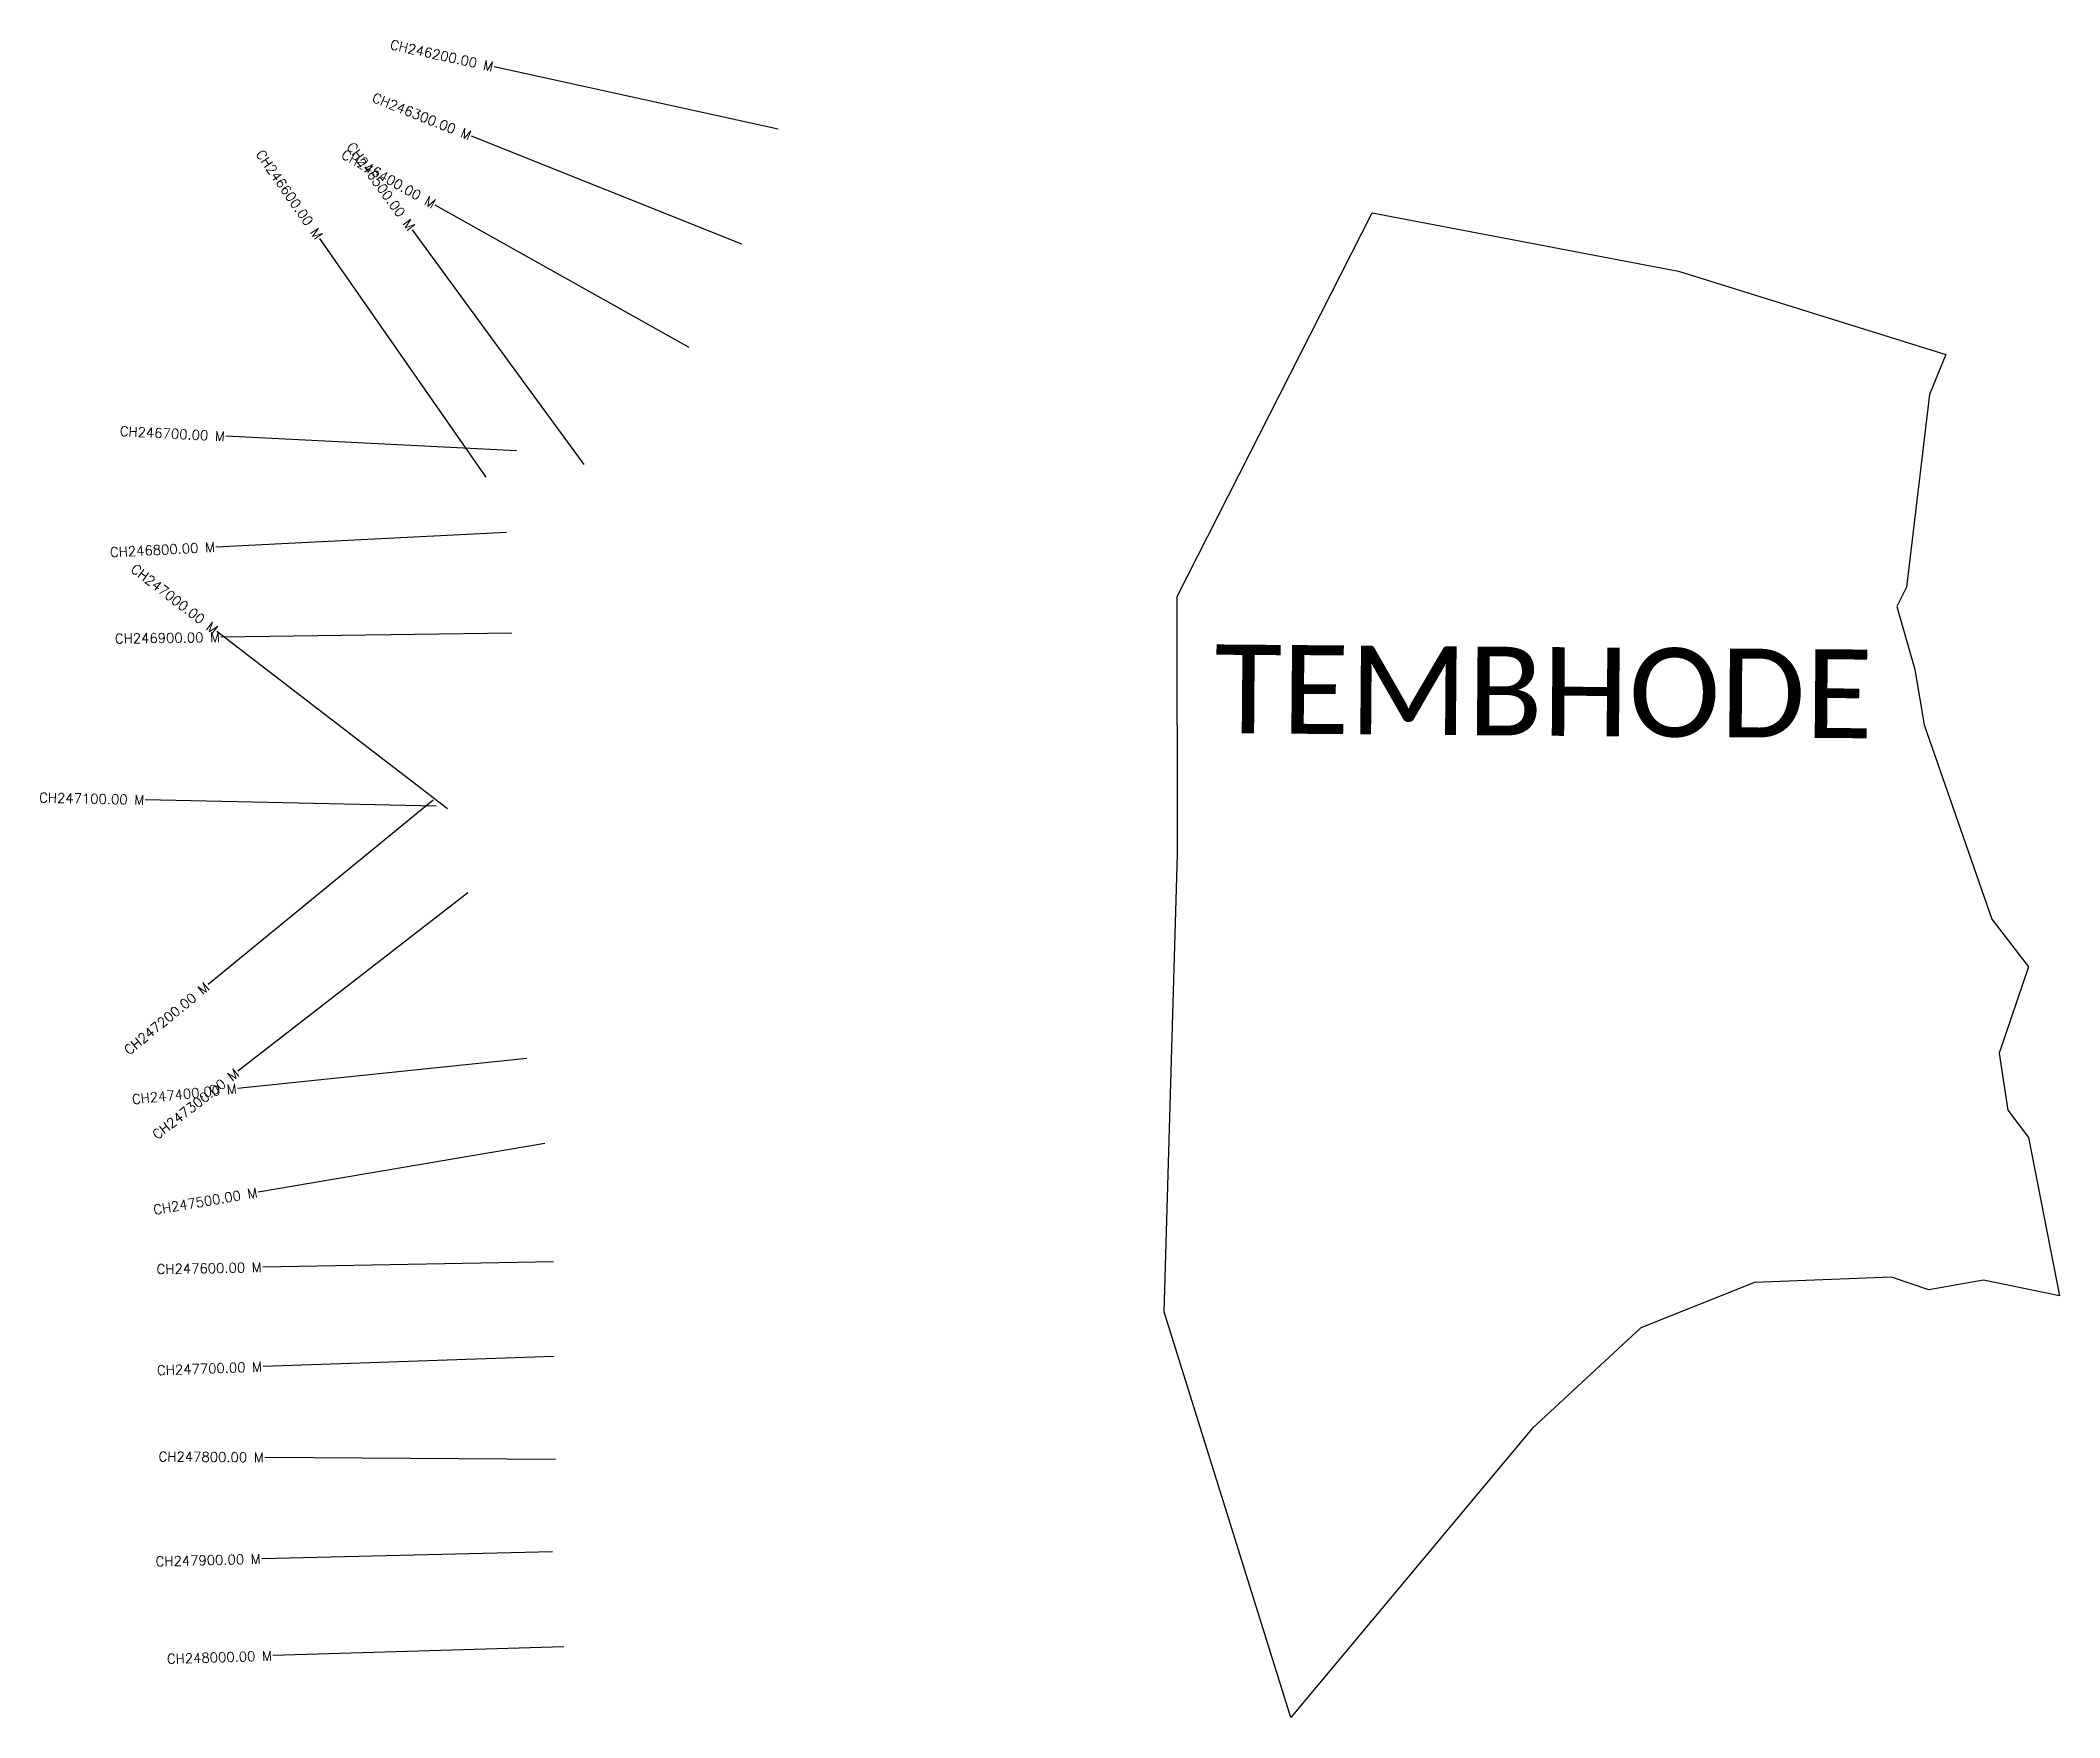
# Model space of a CAD drawing. Header units: metres. Extents: x 278110 to 286019, y 2025296 to 2046324.
# Drawn here: x 278110 to 280192, y 2044595 to 2046324 of the extents above; entities outside this region: 1.
import ezdxf
from ezdxf.enums import TextEntityAlignment as Align

# ---------------------------------------------------------------- set-up
doc = ezdxf.new("R2010")
doc.units = ezdxf.units.M
for name, color, linetype in [('CS', 134, 'Continuous'), ('CSMark', 6, 'Continuous'), ('village', 3, 'Continuous'), ('VILLAGE NAME', 250, 'Continuous')]:
    doc.layers.add(name, color=color, linetype=linetype)
doc.styles.get("Standard").update_dxf_attribs({"font": 'simplex.shx'})

msp = doc.modelspace()

# ---------------------------------------------------------------- linework, layer by layer
at = {"layer": 'CS'}
for p, q in [((278870.7, 2046232.9), (278577.6, 2046297)), ((278833, 2046114.4), (278554.4, 2046225.6)), ((278778.7, 2046007.9), (278517, 2046154.6)), ((278670.4, 2045887), (278493.5, 2046129.2)), ((278569.4, 2045874), (278398, 2046120.2)), ((278600.7, 2045901.3), (278301, 2045916.2)), ((278590.4, 2045817), (278290.8, 2045802)), ((278529.6, 2045532), (278291.8, 2045714.8)), ((278595.9, 2045713.3), (278296, 2045709.1)), ((278517.8, 2045534.7), (278217.9, 2045541.3)), ((278514.9, 2045540.9), (278282.7, 2045350.8)), ((278550.5, 2045445.5), (278313.5, 2045261.6)), ((278611.5, 2045274.6), (278313.1, 2045243.7)), ((278630, 2045186.9), (278334.3, 2045136.7)), ((278638.9, 2045065), (278339, 2045059.4)), ((278639.2, 2044967.4), (278339.4, 2044957)), ((278641.1, 2044861.1), (278341.1, 2044863.3)), ((278637.9, 2044766), (278338, 2044758.7)), ((278649.5, 2044668.1), (278349.6, 2044659))]:
    msp.add_line(p, q, dxfattribs=at)
at = {"layer": 'village', "color": 3, "true_color": 0x00ff00}
msp.add_polyline3d([(280138.5, 2045221.3, 0), (280159.9, 2045193.1, 0), (280191.9, 2045030, 0), (280113.6, 2045046.1, 0), (280057, 2045036, 0), (280018.5, 2045049.1, 0), (279877.2, 2045043.7, 0), (279760, 2044996.8, 0), (279648.2, 2044893, 0), (279399.2, 2044595, 0), (279268.7, 2045013.6, 0), (279282.4, 2045485.5, 0), (279281.9, 2045751, 0), (279483.2, 2046146.5, 0), (279799, 2046086.3, 0), (280074.7, 2046000.6, 0), (280057.9, 2045959.3, 0), (280033.9, 2045760.8, 0), (280024, 2045740.6, 0), (280042.6, 2045675.9, 0), (280052.1, 2045618.7, 0), (280122, 2045418.2, 0), (280159.8, 2045369.1, 0), (280129.6, 2045280.1, 0)], close=True, dxfattribs=at)

# ---------------------------------------------------------------- texts
at = {"layer": 'CSMark'}
for s, rotation, p in [('CH246200.00 M', 347.6697, (278576.7, 2046297.2)), ('CH246300.00 M', 338.2345, (278553.4, 2046226)), ('CH246500.00 M', 306.1455, (278492.9, 2046130.1)), ('CH246600.00 M', 304.8411, (278397.4, 2046121)), ('CH246400.00 M', 330.7383, (278516.1, 2046155.1)), ('CH246700.00 M', 357.1475, (278300, 2045916.2)), ('CH246800.00 M', 2.8641, (278289.8, 2045802)), ('CH247000.00 M', 322.4481, (278291, 2045715.4)), ('CH246900.00 M', 0.803, (278295, 2045709.1)), ('CH247100.00 M', 358.7437, (278216.9, 2045541.3)), ('CH247200.00 M', 39.303, (278281.9, 2045350.2)), ('CH247300.00 M', 37.8068, (278312.7, 2045261)), ('CH247400.00 M', 5.9074, (278312.1, 2045243.6)), ('CH247500.00 M', 9.633, (278333.3, 2045136.6)), ('CH247600.00 M', 1.065, (278338, 2045059.4)), ('CH247700.00 M', 1.9939, (278338.4, 2044956.9)), ('CH247800.00 M', 359.5718, (278340.1, 2044863.4)), ('CH247900.00 M', 1.3931, (278337, 2044758.7)), ('CH248000.00 M', 1.7489, (278348.6, 2044658.9))]:
    msp.add_text(s, height=10, rotation=rotation, dxfattribs=at).set_placement(p, align=Align.MIDDLE_RIGHT)
at = {"layer": 'VILLAGE NAME', "attachment_point": 1}
for s, width, gutter_width, insert, char_height, rotation in [('{\\fCalibri|b0|i0|c0|p34;TEMBHODE}', 798.716, 457.1, (279320.9, 2045701.6), 91.425, 359.5442), ('{\\fArial|b0|i0|c0|p34;RAJPURI}', 726.929, 543.7, (285381.4, 2025404.6), 108.748, 1.1028)]:
    msp.add_mtext_dynamic_manual_height_columns(s, width=width, gutter_width=gutter_width, heights=[0], dxfattribs=dict(at, insert=insert, char_height=char_height, rotation=rotation))

doc.saveas('drawing.dxf')
